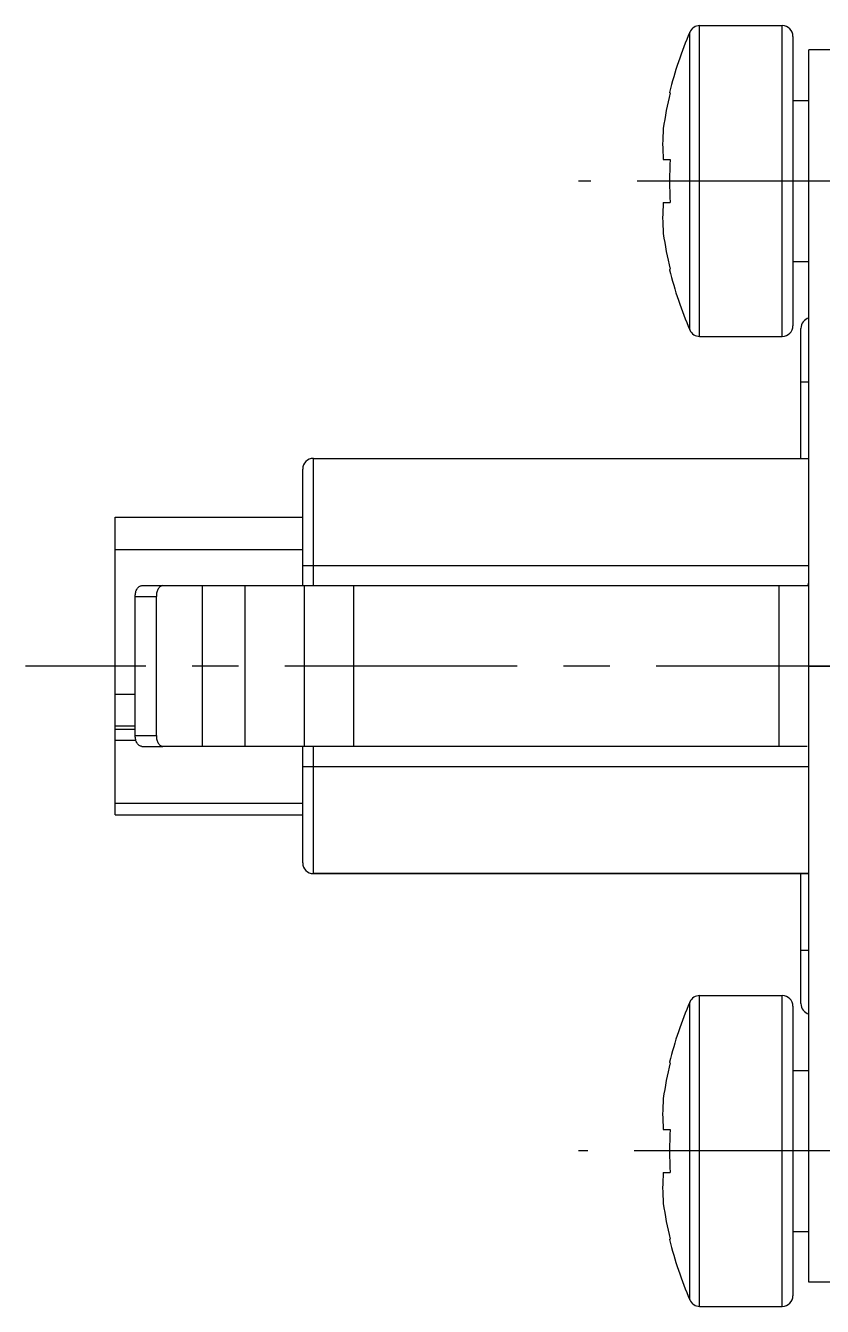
# Model space of a CAD drawing. Header units: millimetres. Extents: x 0 to 420, y 0 to 297.
# Drawn here: x 176.33 to 206.08, y 202.14 to 249.94 of the extents above; entities that cross this region are included whole.
import ezdxf

# ---------------------------------------------------------------- set-up
doc = ezdxf.new("R2010")
doc.units = ezdxf.units.MM
doc.header["$LTSCALE"] = 23.1
doc.linetypes.add('CENTER', pattern=[0.6, 0.375, -0.075, 0.075, -0.075])
doc.layers.get('0').update_dxf_attribs({"linetype": 'CONTINUOUS'})
doc.layers.add('BEZUGSACHSEN', color=7, linetype='CONTINUOUS')
doc.layers.add('RUNDUNGEN', color=7, linetype='CONTINUOUS')

msp = doc.modelspace()

# ---------------------------------------------------------------- linework, layer by layer
at = {"color": 3, "linetype": 'CONTINUOUS'}
for p, q in [((205.5763, 203.0383), (205.5763, 249.0383)), ((182.9267, 229.0383), (205.5052, 229.0383)), ((205.5052, 223.0383), (182.9267, 223.0383))]:
    msp.add_line(p, q, dxfattribs=at)
at = {"color": 7, "linetype": 'CONTINUOUS'}
for p, q in [((206.5763, 249.0383), (205.5763, 249.0383)), ((200.3911, 247.4253), (200.3708, 247.4383)), ((204.9763, 247.1383), (205.5763, 247.1383)), ((200.1372, 244.9383), (200.3911, 244.9383)), ((200.1372, 243.3383), (200.3911, 243.3383)), ((204.9763, 241.1383), (205.5763, 241.1383)), ((200.3708, 240.8383), (200.3911, 240.8513)), ((179.6763, 231.5883), (186.6763, 231.5883)), ((179.6763, 220.4883), (186.6763, 220.4883)), ((205.5763, 218.2883), (187.0763, 218.2883)), ((200.3911, 211.2253), (200.3708, 211.2383)), ((204.9763, 210.9383), (205.5763, 210.9383)), ((200.1372, 208.7383), (200.3911, 208.7383)), ((200.1372, 207.1383), (200.3911, 207.1383)), ((200.3708, 204.6383), (200.3911, 204.6513)), ((204.9763, 204.9383), (205.5763, 204.9383)), ((206.5763, 203.0383), (205.5763, 203.0383))]:
    msp.add_line(p, q, dxfattribs=at)
at = {"color": 9, "linetype": 'CONTINUOUS'}
for p, q in [((179.6763, 230.3883), (186.6763, 230.3883)), ((182.9267, 229.0383), (182.9267, 223.0383)), ((184.5134, 229.0383), (184.5134, 223.0383)), ((186.7326, 229.0383), (186.7326, 223.0383)), ((188.5737, 229.0383), (188.5737, 223.0383)), ((204.4544, 229.0383), (204.4544, 223.0383)), ((205.5763, 226.0383), (206.5763, 226.0383)), ((179.6763, 224.9892), (180.4247, 224.9892)), ((179.6763, 223.8087), (180.4247, 223.8087)), ((180.4247, 223.6646), (179.6763, 223.6646)), ((180.4521, 223.2554), (179.6763, 223.2554)), ((179.6763, 220.917), (186.6763, 220.917))]:
    msp.add_line(p, q, dxfattribs=at)
at = {"color": 7, "linetype": 'CONTINUOUS'}
for centre, radius, start, end in [((213.9763, 244.1383), 13.9771, 166.39838, 171.93988), ((207.1885, 245.5182), 7.0751, 175.29872, 184.70128), ((216.0756, 244.1383), 15.7049, 177.08026, 182.91974), ((207.261, 242.7584), 7.1474, 175.34637, 184.65363), ((213.9763, 244.1383), 13.9771, 188.06012, 193.60162), ((213.9763, 207.9383), 13.9771, 166.39838, 171.93988), ((207.1885, 209.3182), 7.0751, 175.29872, 184.70128), ((216.0756, 207.9383), 15.7049, 177.08026, 182.91974), ((207.261, 206.5584), 7.1474, 175.34637, 184.65363), ((213.9763, 207.9383), 13.9771, 188.06012, 193.60162)]:
    msp.add_arc(centre, radius, start, end, dxfattribs=at)
at = {"color": 3, "linetype": 'CONTINUOUS'}
msp.add_open_spline([(205.5052, 229.0383), (205.5096, 229.0383), (205.5188, 229.04), (205.531, 229.0478), (205.5413, 229.0604), (205.5538, 229.085), (205.5641, 229.1273), (205.5713, 229.1891), (205.5748, 229.2641), (205.576, 229.3494), (205.5763, 229.442), (205.5763, 229.5058), (205.5763, 229.5383)], degree=3, knots=[0, 0, 0, 0, 0.0253309, 0.0514565, 0.081328, 0.1168643, 0.2082355, 0.3274164, 0.471752, 0.6361308, 0.814506, 1, 1, 1, 1], dxfattribs=at)
at = {"layer": 'BEZUGSACHSEN', "color": 9, "linetype": 'CONTINUOUS'}
for p, q in [((201.1272, 238.5795), (201.1272, 249.6971)), ((201.4943, 238.3383), (201.4943, 249.9383)), ((204.5763, 238.3383), (204.5763, 249.9383)), ((187.0763, 229.7883), (205.5763, 229.7883)), ((187.0763, 222.2883), (205.5763, 222.2883)), ((201.4943, 202.1383), (201.4943, 213.7383)), ((204.5763, 202.1383), (204.5763, 213.7383)), ((201.1272, 202.3795), (201.1272, 213.4971))]:
    msp.add_line(p, q, dxfattribs=at)
at = {"layer": 'BEZUGSACHSEN', "color": 7, "linetype": 'CONTINUOUS'}
for p, q in [((201.4943, 249.9383), (204.5763, 249.9383)), ((204.9763, 249.5383), (204.9763, 238.7383)), ((201.4943, 238.3383), (204.5763, 238.3383)), ((187.0763, 233.7883), (205.5763, 233.7883)), ((187.0763, 218.2883), (205.5763, 218.2883)), ((201.4943, 213.7383), (204.5763, 213.7383)), ((204.9763, 213.3383), (204.9763, 202.5383)), ((201.4943, 202.1383), (204.5763, 202.1383))]:
    msp.add_line(p, q, dxfattribs=at)
at = {"layer": 'BEZUGSACHSEN', "color": 7, "linetype": 'CENTER'}
for p, q in [((221.6868, 244.1383), (196.9763, 244.1383)), ((263.9763, 226.0383), (176.3325, 226.0383)), ((221.5731, 207.9383), (196.9763, 207.9383))]:
    msp.add_line(p, q, dxfattribs=at)
at = {"layer": 'BEZUGSACHSEN', "color": 7, "linetype": 'CONTINUOUS'}
for centre, radius, start, end in [((213.9763, 244.1383), 14, 156.60556, 166.32683), ((201.4943, 249.5383), 0.4, 90, 156.60556), ((204.5763, 249.5383), 0.4, 0, 90), ((213.9763, 244.1383), 14, 193.67317, 203.39444), ((201.4943, 238.7383), 0.4, 203.39444, 270), ((204.5763, 238.7383), 0.4, 270, 360), ((201.4943, 213.3383), 0.4, 90, 156.60556), ((204.5763, 213.3383), 0.4, 0, 90), ((213.9763, 207.9383), 14, 156.60556, 166.32683), ((213.9763, 207.9383), 14, 193.67317, 203.39444), ((201.4943, 202.5383), 0.4, 203.39444, 270), ((204.5763, 202.5383), 0.4, 270, 360)]:
    msp.add_arc(centre, radius, start, end, dxfattribs=at)
at = {"layer": 'RUNDUNGEN', "color": 7, "linetype": 'CONTINUOUS'}
for p, q in [((205.2763, 233.7883), (205.2763, 238.6383)), ((186.6763, 229.0383), (186.6763, 233.3883)), ((179.6763, 220.4883), (179.6763, 231.5883)), ((179.6763, 231.5883), (186.6763, 231.5883)), ((180.6709, 229.0383), (181.459, 229.0383)), ((180.4247, 223.4383), (180.4247, 228.6383)), ((180.6709, 223.0383), (181.459, 223.0383)), ((186.6763, 218.6883), (186.6763, 223.0383)), ((179.6763, 220.4883), (186.6763, 220.4883)), ((205.2763, 213.4383), (205.2763, 218.2883))]:
    msp.add_line(p, q, dxfattribs=at)
at = {"layer": 'RUNDUNGEN', "color": 9, "linetype": 'CONTINUOUS'}
for p, q in [((205.2763, 236.6383), (205.5763, 236.6383)), ((187.0763, 229.0383), (187.0763, 233.7883)), ((186.6763, 229.7883), (187.0763, 229.7883)), ((180.4247, 228.6383), (181.2127, 228.6383)), ((180.4247, 223.4383), (181.2127, 223.4383)), ((187.0763, 218.2883), (187.0763, 223.0383)), ((186.6763, 222.2883), (187.0763, 222.2883)), ((205.2763, 215.4383), (205.5763, 215.4383))]:
    msp.add_line(p, q, dxfattribs=at)
at = {"layer": 'RUNDUNGEN', "color": 3, "linetype": 'CONTINUOUS'}
for p, q in [((181.459, 229.0383), (182.9267, 229.0383)), ((181.2127, 223.4383), (181.2127, 228.6383)), ((182.9267, 223.0383), (181.459, 223.0383))]:
    msp.add_line(p, q, dxfattribs=at)
at = {"layer": 'RUNDUNGEN', "color": 7, "linetype": 'CONTINUOUS'}
for centre, start, end in [((205.6763, 238.6383), 104.54295, 180), ((187.0763, 233.3883), 90, 180), ((187.0763, 218.6883), 180, 270), ((205.6763, 213.4383), 180, 255.45705)]:
    msp.add_arc(centre, 0.4, start, end, dxfattribs=at)
for points, knots in [([(180.4247, 228.6383), (180.4247, 228.6897), (180.4361, 228.7883), (180.4799, 228.9009), (180.5312, 228.9709), (180.574, 229.0089), (180.6212, 229.0328), (180.6547, 229.0383), (180.6709, 229.0383)], [0, 0, 0, 0, 0.3005035, 0.5738456, 0.6950134, 0.8048516, 0.9052786, 1, 1, 1, 1]), ([(180.6709, 223.0383), (180.6547, 223.0383), (180.6212, 223.0439), (180.574, 223.0678), (180.5312, 223.1058), (180.4799, 223.1757), (180.4361, 223.2884), (180.4247, 223.3869), (180.4247, 223.4383)], [0, 0, 0, 0, 0.0947214, 0.1951484, 0.3049866, 0.4261544, 0.6994965, 1, 1, 1, 1])]:
    msp.add_open_spline(points, degree=3, knots=knots, dxfattribs=at)
at = {"layer": 'RUNDUNGEN', "color": 3, "linetype": 'CONTINUOUS'}
for points, knots in [([(181.459, 229.0383), (181.4428, 229.0383), (181.4092, 229.0328), (181.362, 229.0089), (181.3193, 228.9709), (181.2679, 228.9009), (181.2241, 228.7883), (181.2127, 228.6897), (181.2127, 228.6383)], [0, 0, 0, 0, 0.0947214, 0.1951484, 0.3049866, 0.4261544, 0.6994965, 1, 1, 1, 1]), ([(181.2127, 223.4383), (181.2127, 223.3869), (181.2241, 223.2884), (181.2679, 223.1757), (181.3193, 223.1058), (181.362, 223.0678), (181.4092, 223.0439), (181.4428, 223.0383), (181.459, 223.0383)], [0, 0, 0, 0, 0.3005035, 0.5738456, 0.6950134, 0.8048516, 0.9052786, 1, 1, 1, 1])]:
    msp.add_open_spline(points, degree=3, knots=knots, dxfattribs=at)

doc.saveas('drawing.dxf')
